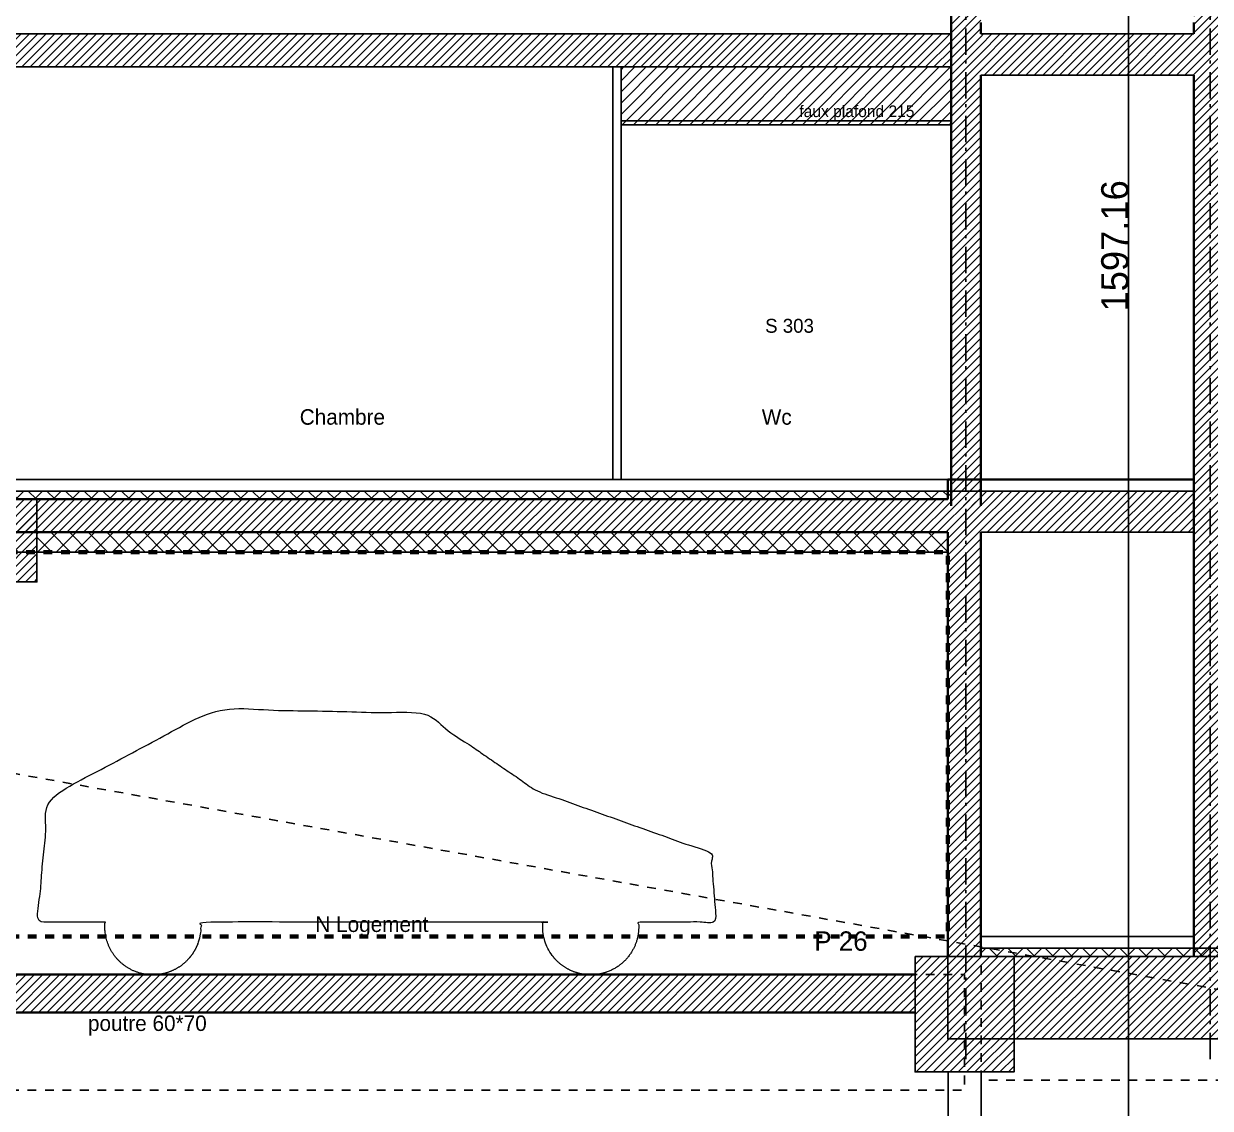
# Model space of a CAD drawing. Header units: centimetres. Extents: x -35664 to 50682, y -23001 to 23705.
# Drawn here: x 8475 to 9194, y -13744 to -13087 of the extents above; entities that cross this region are included whole.
import ezdxf

# ---------------------------------------------------------------- set-up
doc = ezdxf.new("R2010")
doc.units = ezdxf.units.CM
doc.header["$PDMODE"] = 67
doc.linetypes.add('Style de ligne -6', pattern=[1.04164, 0.625, -0.20828, 0.06943, -0.13893])
doc.linetypes.add('VW-01', pattern=[0.41656, 0.20828, -0.20828])
doc.layers.get('0').update_dxf_attribs({"color": 252})
for name, color, linetype in [('B GÈnÈral_Hatch', 252, 'Continuous'), ('B Général', 252, 'Continuous'), ('C ANNOTATIONS-prestations', 252, 'Continuous'), ('C ANNOTATIONS-texte', 252, 'Continuous'), ('prlm-Coupe', 252, 'Continuous'), ('prlm-GT', 242, 'Continuous')]:
    doc.layers.add(name, color=color, linetype=linetype)
doc.styles.add('Eurostile', font='Eurosti.TTF')
doc.styles.add('Eurostile (italic)', font='Eurostib.TTF')
doc.dimstyles.new('100é', dxfattribs={"dimtxt": 16.471002, "dimasz": 6.232178, "dimexe": 10, "dimexo": 25, "dimgap": 1, "dimtad": 1, "dimdec": 1, "dimtxsty": 'Eurostile', "dimblk": 'A 90.VW_SLASH', "dimblk1": 'A 90.VW_SLASH', "dimblk2": 'A 90.VW_SLASH', "dimcen": 0, "dimdle": 10, "dimazin": 0, "dimtfac": 1, "dimtdec": 1, "dimtix": 1, "dimtmove": 0, "dimatfit": 0, "dimldrblk": 'A 90.VW_FILLEDARROW', "dimfxl": 1, "dimfrac": 2, "dimtolj": 1, "dimarcsym": 0})
pattern_1 = [(45, (-23116.898, 10090.366), (-5.6568542, 5.6568542), []), (135, (-23116.898, 10090.366), (5.6568542, 5.6568542), [])]
pattern_2 = [(45, (-23116.8977, 10090.366), (2.4253472, -2.6458333), [])]

# ---------------------------------------------------------------- blocks, each defined once
blk = doc.blocks.new('A 90.VW_SLASH')
at = {"linetype": 'ByBlock', "lineweight": -2}
blk.add_line((1.6, 0), (-1, 0), dxfattribs=at)
at = {"linetype": 'Continuous', "lineweight": 20, "flags": 128}
blk.add_lwpolyline([(0.5, 0.5), (-0.5, -0.5)], dxfattribs=at)
blk = doc.blocks.new('*D282')
at = {"layer": 'Defpoints', "color": 0, "transparency": 16777216}
for p in [(2577.01, -12422.69), (9144.82, -12422.69), (9110.95, -14019.85)]:
    blk.add_point(p, dxfattribs=at)
at = {"layer": 'prlm-GT', "color": 0, "lineweight": -2, "transparency": 16777216}
for p, q in [((9119.82, -12422.69), (9154.82, -12422.69)), ((9144.82, -14013.62), (9144.82, -12428.93)), ((9135.95, -14019.85), (9154.82, -14019.85))]:
    blk.add_line(p, q, dxfattribs=at)
at = {"layer": 'prlm-GT', "color": 0, "lineweight": -2, "transparency": 16777216, "xscale": 6.232177734375, "yscale": 6.232177734375, "zscale": 6.232177734375}
for p, rotation in [((9144.82, -12422.69), 90), ((9144.82, -14019.85), 270)]:
    blk.add_blockref('A 90.VW_SLASH', p, dxfattribs=dict(at, rotation=rotation))
at = {"layer": 'prlm-GT', "color": 0, "transparency": 16777216, "insert": (9136.56, -13221.27), "char_height": 16.471, "attachment_point": 5, "rotation": 90, "style": 'Eurostile'}
blk.add_mtext('\\A1;1597.16', dxfattribs=at)
blk = doc.blocks.new('A 90.VW_FILLEDARROW')
at = {"linetype": 'Continuous'}
blk.add_hatch(color=250, dxfattribs=at).paths.add_polyline_path([(-1.6, 0.43), (0, 0), (-1.6, -0.43)])
at = {"linetype": 'Continuous', "flags": 128}
blk.add_lwpolyline([(-1.6, 0.43), (0, 0), (-1.6, -0.43)], close=True, dxfattribs=at)
blk = doc.blocks.new('B 90.Groupe-579-1')
at = {"layer": 'B Général', "linetype": 'Continuous', "lineweight": 18}
blk.add_open_spline([(8582.49, -6268.21), (8586.99, -6261.85), (8587.7, -6254.09), (8587.96, -6251.29), (8587.7, -6248.59), (8691.44, -6248.59), (8795.18, -6248.59), (8795.17, -6248.67), (8795.16, -6248.76), (8794.44, -6256.52), (8800.97, -6270.67), (8813.69, -6279.67), (8829.21, -6281.1), (8843.37, -6274.58), (8852.36, -6261.85), (8853.08, -6254.09), (8853.34, -6251.29), (8853.08, -6248.59), (8876.65, -6248.59), (8900.22, -6248.59), (8898.54, -6227.6), (8896.86, -6206.61), (8843.97, -6187.72), (8791.08, -6168.83), (8756.81, -6145.42), (8722.53, -6122.01), (8659.42, -6120.66), (8596.31, -6119.3), (8545.94, -6146.16), (8495.56, -6173.03), (8492.21, -6210.81), (8488.85, -6248.59), (8509.32, -6248.59), (8529.8, -6248.59), (8529.79, -6248.67), (8529.78, -6248.76), (8529.07, -6256.52), (8535.59, -6270.67), (8548.31, -6279.67), (8563.83, -6281.1), (8577.99, -6274.58), (8582.49, -6268.21)], degree=2, knots=[0, 0, 0, 1, 1, 2, 2, 3, 3, 4, 4, 5, 6, 7, 8, 9, 10, 10, 11, 11, 12, 12, 13, 13, 14, 14, 15, 15, 16, 16, 17, 17, 18, 18, 19, 19, 20, 20, 21, 22, 23, 24, 25, 25, 25], dxfattribs=at)
blk = doc.blocks.new('B 90.Groupe-580-1')
at = {"layer": 'B Général'}
blk.add_blockref('B 90.Groupe-579-1', (0, 0), dxfattribs=at)
at = {"layer": 'C ANNOTATIONS-texte', "insert": (8959.62, -6254.19), "char_height": 11.748, "attachment_point": 1, "line_spacing_factor": 0.895453, "style": 'Eurostile (italic)'}
blk.add_mtext('P 26', dxfattribs=at)
blk = doc.blocks.new('B 90.axes 2')
at = {"layer": 'B Général', "linetype": 'Style de ligne -6', "ltscale": 25.4}
for p, q in [((1385.672, -1173.93), (1385.672, 1361.07)), ((1533.672, -1173.93), (1533.672, 1361.07))]:
    blk.add_line(p, q, dxfattribs=at)
blk = doc.blocks.new('A$C373B78D5')
at = {"layer": 'B GÈnÈral_Hatch', "linetype": 'Continuous', "lineweight": 18}
h = blk.add_hatch(dxfattribs=at)
h.set_pattern_fill('50_BETON', color=256, style=0, pattern_type=2)
h.set_pattern_definition(pattern_2)
h.paths.add_polyline_path([(-13907.23, 3820.99), (-13907.23, 5337.72), (-13927.23, 5337.92), (-13927.23, 3820.99)])
h = blk.add_hatch(dxfattribs=at)
h.set_pattern_fill('50_BETON', color=256, style=0, pattern_type=2)
h.set_pattern_definition(pattern_2)
h.paths.add_polyline_path([(-14056.41, 4094), (-14056.41, 4914), (-14074.41, 4914), (-14074.41, 4094)])
h = blk.add_hatch(dxfattribs=at)
h.set_pattern_fill('50_BETON', color=256, style=0, pattern_type=2)
h.set_pattern_definition(pattern_2)
h.paths.add_polyline_path([(-14672.41, 4380), (-14672.41, 4360), (-14074.41, 4360), (-14074.41, 4380)])
h = blk.add_hatch(dxfattribs=at)
h.set_pattern_fill('50_BETON', color=256, style=0, pattern_type=2)
h.set_pattern_definition(pattern_2)
h.paths.add_polyline_path([(-13927.23, 4355), (-13927.23, 4380), (-14056.41, 4380), (-14056.41, 4355)])
at = {"layer": 'B GÈnÈral_Hatch', "linetype": 'Continuous'}
h = blk.add_hatch(dxfattribs=at)
h.set_pattern_fill('F_P__SOFFITE', color=256, style=0, pattern_type=2)
h.set_pattern_definition([(45, (-23116.8977, 10090.5865), (-3.5277778, 3.3072917), [])])
h.paths.add_polyline_path([(-14274.41, 4360), (-14074.41, 4360), (-14074.41, 4325), (-14274.41, 4325)])
h = blk.add_hatch(dxfattribs=at)
h.set_pattern_fill('02_ISOLANT', color=256, style=0, pattern_type=2)
h.set_pattern_definition(pattern_1)
h.paths.add_polyline_path([(-14679.9, 4103), (-14076.41, 4103), (-14076.41, 4098), (-14679.9, 4098)])
at = {"layer": 'B GÈnÈral_Hatch', "linetype": 'Continuous', "lineweight": 18}
h = blk.add_hatch(dxfattribs=at)
h.set_pattern_fill('50_BETON', color=256, style=0, pattern_type=2)
h.set_pattern_definition(pattern_2)
h.paths.add_polyline_path([(-14056.41, 3821), (-14056.41, 4078), (-14076.41, 4103), (-14076.41, 3821)])
h = blk.add_hatch(dxfattribs=at)
h.set_pattern_fill('50_BETON', color=256, style=0, pattern_type=2)
h.set_pattern_definition(pattern_2)
h.paths.add_polyline_path([(-13927.23, 4078), (-13927.23, 4103), (-14076.41, 4103), (-14056.41, 4078)])
h = blk.add_hatch(dxfattribs=at)
h.set_pattern_fill('50_BETON', color=256, style=0, pattern_type=2)
h.set_pattern_definition(pattern_2)
h.paths.add_polyline_path([(-14076.41, 4078), (-14076.41, 4098), (-14664.41, 4098), (-14698.41, 4078)])
h = blk.add_hatch(dxfattribs=at)
h.set_pattern_fill('50_BETON', color=256, style=0, pattern_type=2)
h.set_pattern_definition(pattern_2)
h.paths.add_polyline_path([(-14698.41, 4098), (-14628.41, 4098), (-14628.41, 4048), (-14698.41, 4048)])
at = {"layer": 'B GÈnÈral_Hatch', "linetype": 'Continuous'}
h = blk.add_hatch(dxfattribs=at)
h.set_pattern_fill('02_ISOLANT', color=256, style=0, pattern_type=2)
h.set_pattern_definition(pattern_1)
h.paths.add_polyline_path([(-14628.41, 4078), (-14076.41, 4078), (-14076.41, 4066), (-14628.41, 4066)])
h = blk.add_hatch(dxfattribs=at)
h.set_pattern_fill('02_ISOLANT', color=256, style=0, pattern_type=2)
h.set_pattern_definition(pattern_1)
h.paths.add_polyline_path([(-14056.41, 3825.99), (-11685.45, 3825.99), (-11685.45, 3820.99), (-14056.41, 3820.99)])
at = {"layer": 'B GÈnÈral_Hatch', "linetype": 'Continuous', "lineweight": 18}
h = blk.add_hatch(dxfattribs=at)
h.set_pattern_fill('50_BETON', color=256, style=0, pattern_type=2)
h.set_pattern_definition(pattern_2)
h.paths.add_polyline_path([(-14096.2, 3821), (-14036.2, 3821), (-14036.2, 3751), (-14096.2, 3751)])
h = blk.add_hatch(dxfattribs=at)
h.set_pattern_fill('50_BETON', color=256, style=0, pattern_type=2)
h.set_pattern_definition(pattern_2)
h.paths.add_polyline_path([(-14036.2, 3821), (-11684.45, 3821), (-11684.45, 3771), (-14036.2, 3771)])
h = blk.add_hatch(dxfattribs=at)
h.set_pattern_fill('50_BETON', color=256, style=0, pattern_type=2)
h.set_pattern_definition(pattern_2)
h.paths.add_polyline_path([(-14650.42, 3809.98), (-14650.42, 3786.98), (-14096.21, 3786.98), (-14096.21, 3809.98)])
at = {"layer": 'B GÈnÈral_Hatch'}
for points in [[(-14698.41, 4066), (-14698.41, 4077.92), (-15512.41, 4077.92), (-15512.41, 4363), (-18095.93, 4363), (-18095.93, 3503), (-16050.74, 3503), (-16050.09, 3203), (-11176.45, 3203), (-11176.45, 3512), (-11666.56, 3512), (-11666.56, 3480), (-11684.56, 3480), (-11684.56, 3771), (-14076.41, 3771), (-14076.41, 4066)], [(-14274.41, 4327.41), (-14074.41, 4327.41), (-14074.41, 4325), (-14274.41, 4325)]]:
    blk.add_lwpolyline(points, close=True, dxfattribs=at)
at = {"layer": 'B Général', "linetype": 'Continuous', "lineweight": 35}
for p, q in [((-14074.41, 4914), (-14074.41, 4094)), ((-14056.41, 4387), (-14056.41, 4380)), ((-13927.23, 4387), (-13927.23, 4380)), ((-14056.41, 4355), (-14056.41, 4094)), ((-13927.23, 4355), (-13927.23, 3820.99)), ((-14076.41, 4110), (-13927.23, 4110)), ((-14076.41, 4110), (-14076.41, 4103)), ((-13927.23, 4110), (-13927.23, 4103)), ((-14076.41, 4103), (-14076.41, 4098)), ((-14664.41, 4098), (-14076.41, 4098)), ((-14698.41, 4078), (-14076.41, 4078)), ((-14076.41, 4078), (-14076.41, 3821)), ((-14056.41, 4078), (-14056.41, 3821)), ((-14650.42, 3809.98), (-14096.21, 3809.98)), ((-14650.42, 3786.98), (-14096.21, 3786.98))]:
    blk.add_line(p, q, dxfattribs=at)
at = {"layer": 'B Général', "linetype": 'Continuous'}
for p, q in [((-14672.41, 4380), (-14074.41, 4380)), ((-14056.41, 4380), (-13927.23, 4380)), ((-14672.41, 4360), (-14074.41, 4360)), ((-14672.41, 4360), (-14074.41, 4360)), ((-14279.41, 4360), (-14279.41, 4110)), ((-14279.41, 4360), (-14279.41, 4110)), ((-14279.41, 4360), (-14274.41, 4360)), ((-14274.41, 4360), (-14274.41, 4110)), ((-14274.41, 4360), (-14274.41, 4110)), ((-14074.41, 4360), (-14074.41, 4110)), ((-14056.41, 4355), (-13927.23, 4355)), ((-14056.41, 4355), (-13927.23, 4355)), ((-14056.41, 4355), (-14056.41, 4094)), ((-13927.23, 4355), (-13927.23, 3820.99)), ((-14664.41, 4110), (-14074.41, 4110)), ((-14664.41, 4110), (-14074.41, 4110)), ((-14279.41, 4110), (-14274.41, 4110)), ((-14076.41, 4110), (-13927.23, 4110)), ((-14664.41, 4103), (-14074.41, 4103)), ((-14664.41, 4103), (-14074.41, 4103)), ((-14076.41, 4103), (-13927.23, 4103)), ((-14074.41, 4103), (-14074.41, 4094)), ((-14664.41, 4098), (-14076.41, 4098)), ((-14698.41, 4078), (-14076.41, 4078)), ((-14076.41, 4078), (-14076.41, 3821)), ((-14056.41, 4078), (-14056.41, 3832.99)), ((-14056.41, 4078), (-13927.23, 4078)), ((-14056.41, 4078), (-13927.23, 4078)), ((-14056.41, 3832.99), (-13927.23, 3832.99)), ((-14056.41, 3832.99), (-13927.23, 3832.99)), ((-14056.41, 3825.99), (-13927.23, 3825.99)), ((-14056.41, 3825.99), (-13927.23, 3825.99)), ((-14056.41, 3825.99), (-14056.41, 3821)), ((-14650.42, 3809.98), (-14096.21, 3809.98)), ((-14650.42, 3786.98), (-14096.21, 3786.98))]:
    blk.add_line(p, q, dxfattribs=at)
at = {"layer": 'B Général', "linetype": 'VW-01', "lineweight": 25, "ltscale": 25.4, "flags": 128}
blk.add_lwpolyline([(-16891.01, 4385.41), (-15973.64, 4167), (-15682.34, 4147), (-15457.93, 4086), (-14943.95, 3986), (-13906.93, 3800), (-13281.83, 3698), (-12875.89, 3560), (-12464.74, 3554), (-12018.93, 3494), (-11144.45, 3377.7)], dxfattribs=at)
at = {"layer": 'B Général', "linetype": 'Continuous', "flags": 128}
for points in [[(-14274.41, 4360), (-14074.41, 4360), (-14074.41, 4325), (-14274.41, 4325)], [(-14274.41, 4327.41), (-14074.41, 4327.41), (-14074.41, 4325), (-14274.41, 4325)], [(-14679.9, 4103), (-14076.41, 4103), (-14076.41, 4098), (-14679.9, 4098)], [(-14698.41, 4098), (-14628.41, 4098), (-14628.41, 4048), (-14698.41, 4048)], [(-14628.41, 4078), (-14076.41, 4078), (-14076.41, 4066), (-14628.41, 4066)], [(-14056.41, 3825.99), (-11685.45, 3825.99), (-11685.45, 3820.99), (-14056.41, 3820.99)], [(-14096.2, 3821), (-14036.2, 3821), (-14036.2, 3751), (-14096.2, 3751)], [(-14036.2, 3821), (-11684.45, 3821), (-11684.45, 3771), (-14036.2, 3771)], [(-14076.2, 3751), (-14056.2, 3751), (-14056.2, 3503), (-14076.2, 3503)]]:
    blk.add_lwpolyline(points, close=True, dxfattribs=at)
at = {"layer": 'B Général', "linetype": 'VW-01', "lineweight": 70, "ltscale": 25.4, "flags": 128}
blk.add_lwpolyline([(-14698.41, 4066), (-14076.41, 4066), (-14076.41, 3832.99), (-14698.41, 3832.99)], close=True, dxfattribs=at)
at = {"layer": 'B Général', "linetype": 'VW-01', "ltscale": 25.4, "flags": 128}
for points in [[(-14056.2, 3820.99), (-12406.4, 3820.99), (-12406.4, 3745.99), (-14056.2, 3745.99)], [(-14650.42, 3809.98), (-14066.2, 3809.98), (-14066.2, 3739.98), (-14650.42, 3739.98)]]:
    blk.add_lwpolyline(points, close=True, dxfattribs=at)
at = {"layer": 'B Général'}
for name, p in [('B 90.axes 2', (-15451.09, 4932.77)), ('B 90.Groupe-580-1', (-23116.9, 10090.37))]:
    blk.add_blockref(name, p, dxfattribs=at)
at = {"layer": 'B Général', "line_spacing_factor": 0.895453, "style": 'Eurostile'}
for s, insert, char_height, attachment_point in [('S 303', (-14172.3, 4207.38), 8.458, 2), ('poutre 60*70', (-14597.47, 3785.23), 9.3982, 1)]:
    blk.add_mtext(s, dxfattribs=dict(at, insert=insert, char_height=char_height, attachment_point=attachment_point))
at = {"layer": 'C ANNOTATIONS-prestations', "insert": (-14166.31, 4336.68), "char_height": 7.0487, "attachment_point": 1, "line_spacing_factor": 0.895453, "style": 'Eurostile (italic)'}
blk.add_mtext('faux plafond 215', dxfattribs=at)
at = {"layer": 'C ANNOTATIONS-texte', "char_height": 9.398, "attachment_point": 1, "rotation": 0.00002, "line_spacing_factor": 0.895453, "style": 'Eurostile'}
for s, insert in [('Chambre', (-14469.12, 4152.61)), ('Wc', (-14189.12, 4152.61))]:
    blk.add_mtext(s, dxfattribs=dict(at, insert=insert))
at = {"layer": 'C ANNOTATIONS-texte', "insert": (-14459.65, 3845.21), "char_height": 9.398, "attachment_point": 1, "line_spacing_factor": 0.895453, "style": 'Eurostile (italic)'}
blk.add_mtext('N Logement', dxfattribs=at)

msp = doc.modelspace()

# ---------------------------------------------------------------- block references
at = {"layer": 'prlm-Coupe'}
msp.add_blockref('A$C373B78D5', (23111.623, -17472.851), dxfattribs=at)

# ---------------------------------------------------------------- dimensions: what is measured, and where the dimension line sits
at = {"layer": 'prlm-GT'}
dim = msp.add_linear_dim(base=(9144.819, -12422.694), p1=(9110.954, -14019.853), p2=(2577.008, -12422.694), angle=90, dimstyle='100é', override={"dimdec": 2, "dimzin": 0, "dimdsep": 46, "dimpost": '<>'}, dxfattribs=at)
dim.commit()
dim.dimension.update_dxf_attribs({"geometry": '*D282', "text_midpoint": (9136.563, -13221.274)})

doc.saveas('drawing.dxf')
